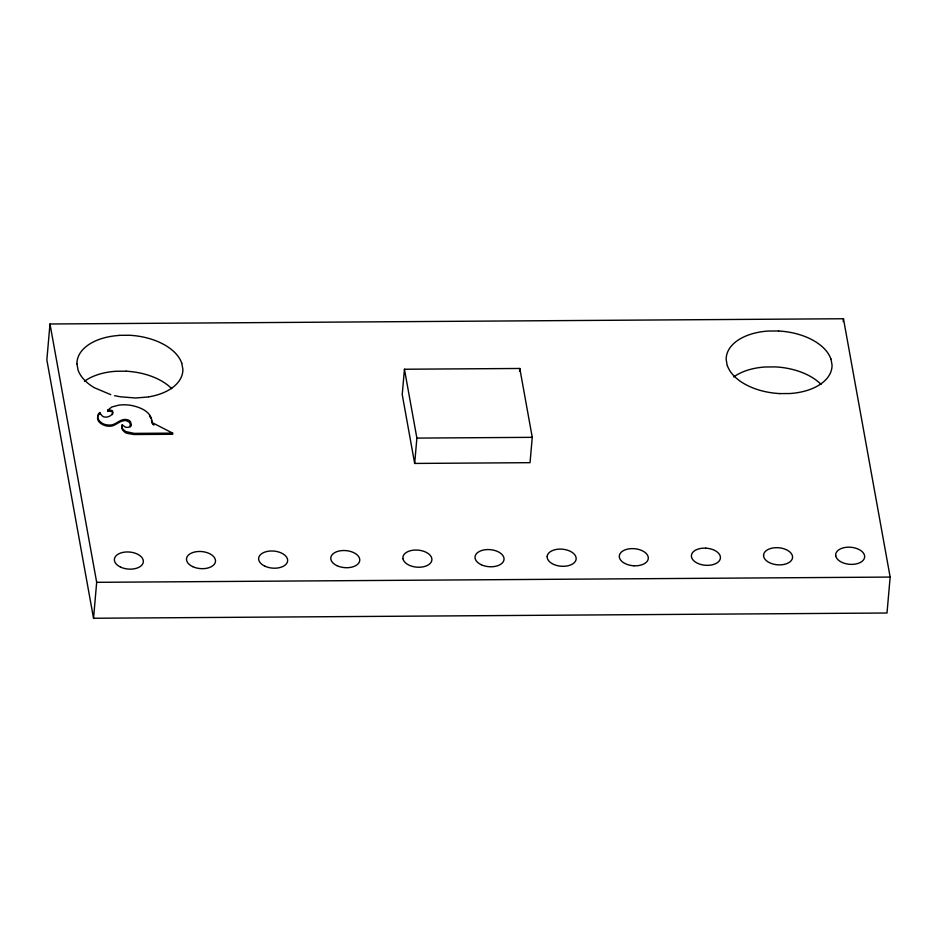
<?xml version="1.0" encoding="UTF-8"?>
<svg xmlns="http://www.w3.org/2000/svg" width="937" height="937" viewBox="0 0 937 937"><rect width="100%" height="100%" fill="white"/><g stroke="black" fill="none" stroke-linecap="round" stroke-linejoin="round"><path stroke-width="1.41" d="M125.71 432.461L125.757 431.57L123.215 429.474A11.631 6.84 5 0 1 122.138 427.495A11.982 7.039 5 0 1 122.021 425.574L122.243 424.824L125.289 427.096A2.823 1.651 5 0 0 126.331 427.331C132.351 428.514 132.492 419.905 126.764 419.659A5.083 2.987 5 0 0 124.949 419.425C119.034 419.565 115.075 425.866 108.821 425.035A7.847 4.615 5 0 1 106.49 424.777C100.927 424.215 94.11 417.41 99.755 412.479C100.2 412.959 102.121 417.574 105.319 417.07A3.83 2.249 5 0 0 106.537 417.106C109.289 416.965 114.537 413.967 112.499 410.863A2.495 1.464 5 0 0 111.819 410.453L109.606 410.055A7.133 4.193 5 0 0 107.802 410.148L107.696 411.308A7.133 4.193 5 0 1 109.512 411.202L111.714 411.612A2.495 1.464 5 0 1 112.393 412.011L112.534 414.622M49.989 323.991L46.85 359.925L93.536 618.256L887.011 613.009L890.15 577.075L843.464 318.744L49.989 323.991L96.675 582.322L93.536 618.256M107.802 410.148L111.761 407.021L118.788 405.159A24.139 14.196 5 0 1 130.571 405.299C139.379 406.916 151.197 411.132 152.005 421.603A7.66 4.498 5 0 0 152.907 422.997L172.654 433.128L172.56 434.276L134.003 434.522L126.94 433.316A8.796 5.165 5 0 1 124.926 432.273L123.11 430.633A11.631 6.84 5 0 1 122.033 428.654A11.982 7.039 5 0 1 121.915 426.733L122.243 424.824M404.444 369.237L402.231 394.571L414.669 463.44L530.037 462.679L532.251 437.333L519.812 368.475L404.444 369.237L416.883 438.094L414.669 463.44M519.567 371.286L519.812 368.475M843.218 321.625L843.464 318.744M130.43 426.054L130.348 426.944L130.348 422.704M131.11 425.738L129.997 422.599L126.659 420.807A5.083 2.987 5 0 0 124.844 420.572C118.929 420.713 114.97 427.014 108.715 426.183A7.847 4.615 5 0 1 106.385 425.937C102.051 425.047 95.914 421.275 97.916 416.098M107.696 411.308L108.27 410.383M98.35 415.267L98.971 414.388M99.662 413.627L100.165 413.17L100.177 414.423M148.21 396.983L135.596 398.002L120.287 396.796M119.081 335.329L129.435 335.259A53.034 31.167 5 0 1 181.755 363.193M172.654 433.128L134.108 433.374L125.757 431.57M416.883 438.094L532.251 437.333M96.675 582.322L890.15 577.075M778.624 330.972L768.281 331.042A53.011 31.155 5 0 0 726.175 359.55L727.253 365.723M126.284 371.193L115.942 371.263A53.011 31.155 5 0 0 84.517 381.23M779.584 393.599L789.938 393.528A52.999 31.155 5 0 0 832.044 365.02L830.955 358.848M119.456 396.632L114.595 395.66M110.753 394.653L94.215 387.649A52.929 31.108 5 0 1 78.052 370.01L76.939 363.837M170.183 433.163L172.56 434.276M153.246 424.566L153.949 425.117M149.451 415.876L150.857 418.3M181.755 363.134L182.879 369.319A53.034 31.167 5 0 1 148.854 396.855M151.407 419.94L151.899 422.751A7.66 4.498 5 0 0 152.801 424.145M76.939 363.896A52.929 31.108 5 0 1 118.999 335.458M126.167 371.216A53.011 31.155 5 0 1 171.682 388.632M779.713 393.575A52.999 31.155 5 0 1 727.405 365.711M778.506 330.995A53.011 31.155 5 0 1 830.814 358.859M733.718 376.943A53.011 31.155 5 0 1 765.142 366.988L775.485 366.906A52.999 31.155 5 0 1 820.999 384.346M835.757 555.887L835.675 555.044A14.547 8.55 5 0 1 850.105 547.208A14.535 8.538 5 0 1 864.664 556.555A14.547 8.55 5 0 1 848.922 564.25A14.535 8.538 5 0 1 835.757 555.887M402.957 558.745L402.875 557.902A14.547 8.55 5 0 1 424.133 551.436A14.547 8.55 5 0 1 425.562 566.194A14.547 8.55 5 0 1 402.98 558.733M763.561 555.524A14.535 8.55 5 0 0 778.178 564.847A14.535 8.55 5 0 0 792.573 557.023A14.535 8.55 5 0 0 777.933 547.7A14.535 8.55 5 0 0 763.561 555.524M705.784 548.168A14.547 8.55 5 0 0 691.471 556.836A14.523 8.538 5 0 0 706.053 565.316A14.547 8.55 5 0 0 720.448 557.492A14.547 8.55 5 0 0 705.807 548.157M633.916 565.784A14.547 8.55 5 0 0 648.31 557.972A14.547 8.55 5 0 0 633.646 548.637A14.547 8.55 5 0 0 619.287 556.449A14.547 8.55 5 0 0 633.916 565.784M547.173 556.402A14.547 8.55 5 0 0 560.385 566.171A14.547 8.55 5 0 0 576.173 558.452A14.547 8.55 5 0 0 562.001 549.152A14.547 8.55 5 0 0 547.173 556.402M481.196 564.706A14.547 8.55 5 0 0 503.989 559.752A14.547 8.55 5 0 0 483.422 550.042A14.547 8.55 5 0 0 481.196 564.706M336.933 565.655A14.547 8.55 5 0 0 359.714 560.701A14.547 8.55 5 0 0 339.147 551.003A14.547 8.55 5 0 0 336.933 565.655M264.796 566.135A14.547 8.55 5 0 0 287.589 561.181A14.547 8.55 5 0 0 267.01 551.471A14.547 8.55 5 0 0 264.796 566.135M192.671 566.616A14.547 8.55 5 0 0 215.451 561.65A14.547 8.55 5 0 0 194.884 551.952A14.547 8.55 5 0 0 192.671 566.616M120.533 567.084A14.547 8.55 5 0 0 143.314 562.13A14.547 8.55 5 0 0 122.747 552.432A14.547 8.55 5 0 0 120.533 567.084"/></g></svg>
